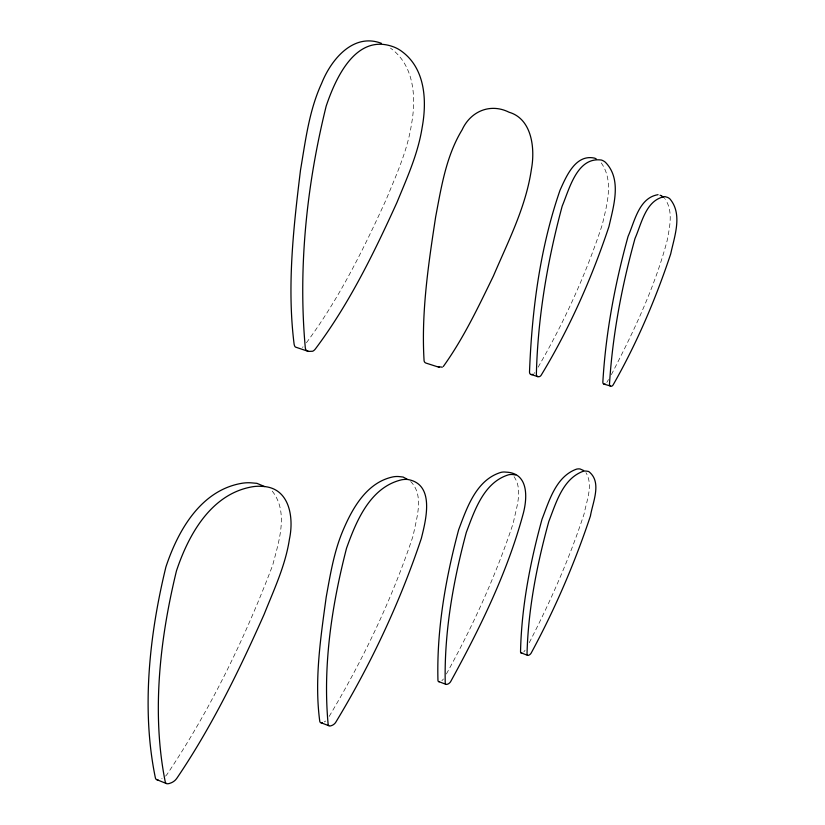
<?xml version="1.0" encoding="UTF-8"?>
<svg xmlns="http://www.w3.org/2000/svg" width="825" height="825" viewBox="0 0 825 825"><rect width="100%" height="100%" fill="white"/><g stroke="black" fill="none" stroke-linecap="round" stroke-linejoin="round"><path stroke-width="0.62" stroke-dasharray="4.12 3.09" d="M529.279 642.665C550.615 601.126 569.601 558.195 584.131 513.789C586.585 500.744 593.474 485.017 585.956 472.622M611.366 374.643C633.59 331.702 654.772 287.44 667.167 240.529C669.601 227.164 673.365 211.839 665.486 199.557M446.387 673.984C473.076 625.742 496.042 575.169 513.346 522.792C516.068 508.221 523.37 490.174 514.068 476.706M606.818 382.439L608.51 379.562M525.082 650.183L524.71 650.77A7.662 1.794 -70.6 0 1 524.133 651.554L523.7 651.998M329.175 716.399C363.34 659.34 392.226 598.661 413.222 535.528C416.305 518.554 424.658 495.681 410.706 481.552M538.117 367.187C564.269 322.028 586.059 274.096 602.333 224.503C606.932 204.517 614.274 180.355 600.724 162.195M534.683 372.632L534.26 373.199A8.828 2.413 -72.5 0 1 534.126 373.364M306.415 342.767C339.178 298.702 363.567 249.098 386.286 199.31C396.299 174.962 407.395 150.738 411.448 124.503C416.377 97.835 414.418 65.392 390.534 48.17M325.638 721.029L325.555 721.091A30.267 9.374 -69.1 0 1 324.215 721.937M663.176 196.989L664.868 198.443M272.26 491.123C288.987 512.325 278.685 541.839 272.714 565.146C244.932 638.117 210.757 709.118 167.258 774.077L166.475 775.087A12.571 4.568 -67 0 1 165.175 776.48M303.074 346.84A12.313 4.702 -72.2 0 1 302.383 347.366M162.123 778.511A36.847 13.499 -67.2 0 1 161.752 778.697M443.396 678.985A8.745 2.32 -70 0 1 442.674 679.903L442.066 680.481A25.657 6.827 -70.1 0 1 441.86 680.635"/><path stroke-width="1.24" d="M443.303 366.506C463.454 338.446 478.345 306.962 493.412 275.993C508.19 241.323 525.938 206.982 531.403 169.259C535.188 149.088 532.249 118.986 509.077 112.241C490.349 102.836 470.58 111.262 462.134 129.793C446.108 156.069 441.303 187.141 435.662 216.851C428.402 264.361 421.142 312.51 424.081 360.7C424.205 361.824 424.968 362.804 426.071 363.113L439.364 367.373M533.105 374.251L533.043 374.282A25.915 7.085 -72.6 0 1 531.991 374.571L531.042 374.488A25.926 7.085 -72.6 0 1 530.083 373.911L529.774 373.436A8.858 2.423 -72.5 0 1 529.506 371.972C531.877 310.695 539.901 248.428 560.01 190.276C566.28 176.292 575.551 154.038 594.413 158.091A154.904 42.426 -73 0 1 596.176 158.823M658.061 194.679C638.921 197.773 634.673 221.451 628.083 236.383C614.965 283.841 605.736 332.733 602.858 381.934A7.745 1.856 -72.5 0 0 603.013 383.202L603.23 383.615A22.667 5.414 -72.6 0 0 603.952 384.099L611.284 386.244A22.688 5.342 -72.6 0 0 612.098 385.966L612.532 385.636A7.734 1.815 -72.5 0 0 613.068 385.007C636.725 343.509 655.627 299.207 670.704 253.904C674.396 236.507 682.925 214.211 669.89 198.877A135.496 31.969 -72.8 0 0 666.817 197.165L664.837 196.587C645.779 199.846 641.644 223.482 635.033 238.394C621.875 285.893 612.552 334.785 609.5 384.017A7.755 1.825 -72.5 0 0 609.644 385.285L609.861 385.698A22.698 5.352 -72.6 0 0 610.572 386.183M603.952 384.099L604.673 384.161A22.667 5.414 -72.6 0 0 605.21 384.027M537.879 376.643L538.818 376.736A25.936 7.002 -72.6 0 0 539.87 376.437L540.406 376.066A8.838 2.382 -72.5 0 0 541.076 375.354C569.415 328.67 591.742 278.2 608.994 226.432C613.553 206.044 622.122 179.345 605.437 162.298A155.079 41.951 -72.9 0 0 601.404 160.04C577.098 156.74 569.498 188.708 562.217 206.023C547.449 260.772 537.787 317.398 536.374 374.137A8.869 2.403 -72.5 0 0 536.632 375.602L536.931 376.076A25.946 7.002 -72.6 0 0 537.879 376.643L530.898 374.437M438.178 366.692L442.324 367.177M515.79 474.952L513.202 474.592A153.017 40.528 -70.4 0 0 508.509 474.808C483.749 482.45 474.592 510.489 466.311 532.393C453.193 581.347 444.108 632.239 445.232 683.048A8.786 2.31 -70 0 0 445.603 684.121L445.964 684.358A25.699 6.744 -70.1 0 0 447.067 684.337L448.14 683.935A25.678 6.744 -70.1 0 0 449.305 683.162L449.914 682.584A8.755 2.289 -70 0 0 450.625 681.667C480.047 628.011 507.561 572.107 523.452 512.799C527.526 496.743 528.361 472.777 505.828 472.127A152.831 41.044 -70.4 0 0 501.084 472.333C476.211 479.768 466.909 507.818 458.648 529.753C445.572 578.676 436.6 629.578 437.951 680.347A8.776 2.341 -69.9 0 0 438.323 681.419L445.923 684.337M329.216 725.928L329.278 725.948A30.329 9.271 -69.1 0 0 330.835 725.835L332.3 725.288A30.308 9.261 -69.1 0 0 333.898 724.298L334.692 723.587A10.343 3.145 -69 0 0 335.631 722.473C370.734 664.558 399.867 602.611 421.348 538.364C425.999 519.729 435.074 484.399 407.973 479.521A180.603 55.852 -69.5 0 0 401.486 479.82C370.188 487.348 356.307 520.874 346.51 548.305C331.805 605.447 322.637 665.507 328.154 724.505A10.385 3.166 -68.9 0 0 328.752 725.701L320.368 722.473A10.364 3.207 -68.9 0 1 319.76 721.277C314.222 679.913 320.636 638.045 326.215 597.032C330.412 573.942 334.177 550.533 343.674 528.877C353.183 506.787 367.537 482.264 392.906 476.902A180.355 56.533 -69.5 0 1 399.465 476.623L403.116 477.046L407.014 479.129M320.832 722.7L320.894 722.721A30.288 9.384 -69.1 0 0 322.235 722.669M308.364 351.409L312.551 351.254A12.323 4.641 -72.2 0 0 315.294 349.058C348.996 304.177 373.787 253.388 396.938 202.486C406.942 178.107 418.007 153.852 422.122 127.607C427.03 101.083 425.463 68.722 401.785 51.398A217.264 82.448 -73.3 0 0 393.865 46.994C356.173 32.629 335.662 77.839 326.164 106.167C306.766 184.697 298 267.135 305.302 347.841A12.385 4.692 -72.2 0 0 306.642 350.553L308.364 351.409L295.494 347.088A12.375 4.754 -72.2 0 1 294.556 345.799L294.133 344.365C286.832 286.419 293.473 227.782 300.496 170.146C305.518 140.776 309.024 110.674 321.657 83.315C331 59.761 353.213 32.495 381.47 43.354M264.598 486.554L256.926 483.337L251.553 482.873A219.553 81.974 -67.8 0 0 241.983 483.275C200.815 490.163 177.922 530.65 165.897 566.992C149.428 634.693 141.157 709.479 155.44 778.171A12.643 4.62 -67 0 0 156.461 779.512L157.276 779.749A36.867 13.52 -67.2 0 0 157.915 779.759M166.31 783.513L167.114 783.74A36.929 13.365 -67.3 0 0 169.424 783.461L171.559 782.667A36.908 13.344 -67.3 0 0 173.828 781.347L174.952 780.44A12.592 4.517 -67.1 0 0 176.241 779.037L177.014 778.027C211.757 726.701 239.064 670.766 264.175 614.243C273.941 589.689 285.46 565.476 289.441 539.107C294.133 517.275 289.554 486.936 261.587 486.379A219.914 81.036 -67.9 0 0 252.12 486.822C211.066 494.02 188.523 534.631 176.457 570.89C159.906 638.87 151.418 713.099 165.309 782.162A12.664 4.558 -67.1 0 0 166.31 783.513L156.461 779.512M438.642 681.646L438.694 681.656A25.668 6.837 -70.1 0 0 439.302 681.718M583.688 470.539L580.15 468.992A133.846 31.649 -70.9 0 0 576.5 469.147C555.937 476.572 549.254 500.692 542.046 519.142C530.176 562.31 521.503 606.911 520.534 651.75A7.683 1.805 -70.6 0 0 520.781 652.719L527.515 655.287A22.502 5.218 -70.7 0 0 528.351 655.328L529.176 655.009A22.492 5.208 -70.7 0 0 530.093 654.369L530.568 653.885A7.673 1.774 -70.6 0 0 531.156 653.091C554.874 609.262 574.726 563.197 590.452 515.914C592.68 502.198 602.384 481.944 588.668 471.488L586.688 471.147A133.99 31.247 -70.9 0 0 583.079 471.312C562.629 478.902 556.05 503.002 548.821 521.441C536.91 564.63 528.155 609.221 527.02 654.101A7.693 1.784 -70.6 0 0 527.247 655.06L527.515 655.287M521.008 652.936L521.049 652.946A22.481 5.28 -70.7 0 0 521.895 652.988M661.949 196.092A135.352 32.381 -72.8 0 1 663.176 196.989M660.062 195.257A135.352 32.381 -72.8 0 1 661.413 195.793"/></g></svg>
